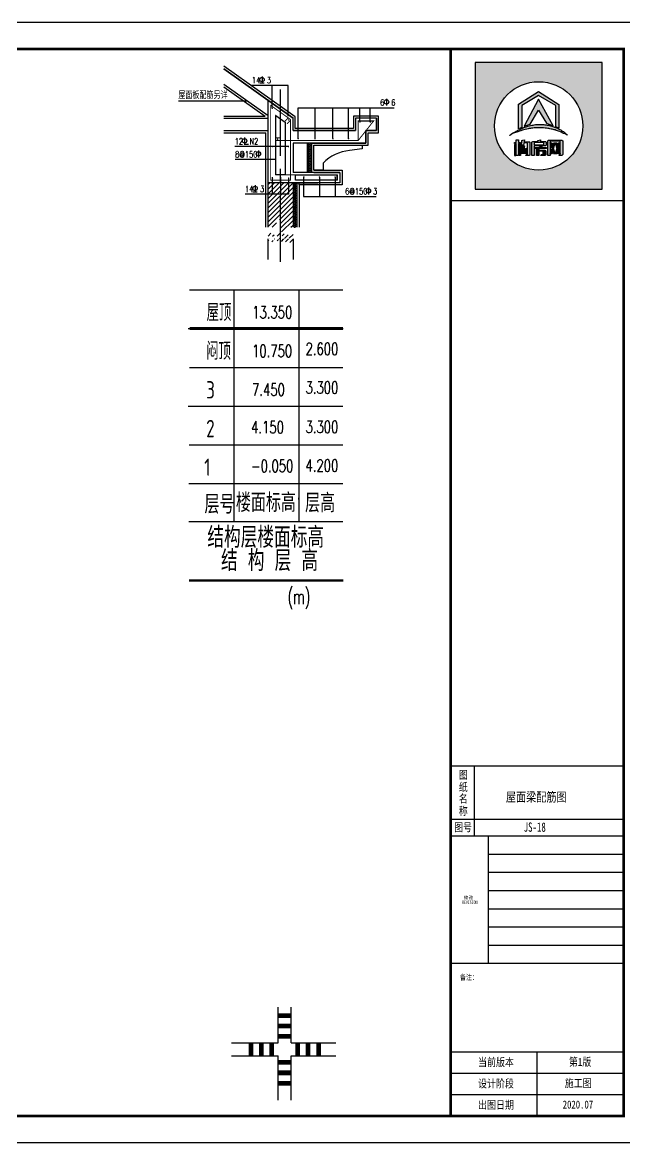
# Model space of a CAD drawing. Header units: millimetres. Extents: x -807114 to 558292, y -468455 to -61603.
# Drawn here: x 281754 to 295627, y -254641 to -228857 of the extents above; entities that cross this region are included whole.
import ezdxf
from ezdxf.enums import TextEntityAlignment as Align

# ---------------------------------------------------------------- set-up
doc = ezdxf.new("R2010")
doc.units = ezdxf.units.MM
doc.header["$LTSCALE"] = 1000
for name, pattern in [('3', [5, 3, -2]), ('CENTER', [50.8, 31.75, -6.35, 6.35, -6.35]), ('DASHED', [19.05, 12.7, -6.35])]:
    doc.linetypes.add(name, pattern=pattern)
for name, color, linetype in [('1-剖面钢筋', 30, 'Continuous'), ('BEAM', 4, 'DASHED'), ('DIM_LEAD', 3, 'Continuous'), ('h', 252, 'Continuous'), ('PUB_TAB', 117, 'Continuous'), ('PUB_TEXT', 3, 'Continuous'), ('PUB_TITLE', 4, 'Continuous'), ('text1', 22, 'Continuous'), ('YHJ_图名', 7, 'Continuous'), ('填充', 8, 'Continuous'), ('建-墙-砖', 9, 'Continuous'), ('建-文字', 7, 'Continuous'), ('建-轴', 1, 'Continuous'), ('配景', 125, 'Continuous')]:
    doc.layers.add(name, color=color, linetype=linetype)
doc.layers.add('YHG_表格', color=3, linetype='Continuous', lineweight=18)
doc.styles.add('_SIMPLEX', font='txt.shx', dxfattribs={"width": 0.8, "bigfont": 'hztxt.shx'})
doc.styles.add('_TCH_DIM', font='SIMPLEX', dxfattribs={"bigfont": 'GBCBIG'})
doc.styles.add('TSSD_Rein', font='Tssdeng.shx', dxfattribs={"width": 0.7, "bigfont": 'hztxt.shx'})
doc.styles.add('uni-黑体', font='simhei.ttf')
doc.styles.add('ZDBOX', font='simsun.ttc', dxfattribs={"width": 0.7})
doc.styles.add('双线', font='tssdeng2.shx', dxfattribs={"width": 0.75, "bigfont": 'tssdchn.shx'})
doc.styles.add('宋体', font='simsun.ttc', dxfattribs={"width": 0.8})
pattern_1 = [(0, (-23182.4466, 7705.3725), (14.2875, 8.24889), [9.525, -19.05]), (120, (-23182.4466, 7705.3725), (-14.2874983, 8.248893), [9.525, -19.05]), (60, (-23182.4466, 7705.3725), (1.7e-06, 16.497783), [-19.05, 9.525])]

# ---------------------------------------------------------------- blocks, each defined once
blk = doc.blocks.new('sadasfafa')
h = blk.add_hatch(color=252)
h.dxf.hatch_style = 1
h.paths.add_polyline_path([(1853311, -2488040), (1853311, -2490368), (1855639, -2490368), (1855639, -2488040)])
h.paths.add_polyline_path([(1855286, -2489204, 1), (1853664, -2489204, 1)], flags=16)
edge = h.paths.add_edge_path(flags=0)
edge.add_spline(control_points=[(1853945, -2489376), (1853935, -2489385), (1854022, -2489327), (1854064, -2489324), (1854178, -2489280), (1854273, -2489257), (1854375, -2489242), (1854470, -2489236), (1854555, -2489239), (1854630, -2489250), (1854700, -2489259), (1854781, -2489280), (1854854, -2489303), (1854917, -2489335), (1854967, -2489354), (1854993, -2489368), (1855014, -2489382), (1854982, -2489354), (1854965, -2489332), (1854910, -2489297), (1854854, -2489260), (1854784, -2489234), (1854713, -2489206), (1854640, -2489189), (1854569, -2489179), (1854497, -2489176), (1854414, -2489178), (1854321, -2489198), (1854229, -2489222), (1854147, -2489257), (1854080, -2489292), (1854021, -2489325), (1853977, -2489352), (1853953, -2489369), (1853945, -2489376)], knot_values=[0, 0, 0, 0, 114.670179, 423.637006, 763.89867, 1083.683754, 1343.405239, 1688.07646, 1952.326814, 2113.699055, 2375.693807, 2595.188681, 2872.839541, 3068.155951, 3238.592156, 3348.056762, 3361.095167, 3431.805845, 3527.265261, 3733.200323, 3952.805082, 4160.23278, 4398.128766, 4650.488133, 4837.16968, 5050.428326, 5308.684497, 5588.159898, 5913.430939, 6163.12325, 6398.139207, 6601.625078, 6772.549769, 6871.149972, 6871.149972, 6871.149972, 6871.149972], degree=3, periodic=1)
h.paths.add_polyline_path([(1854530, -2489580), (1854534, -2489580), (1854534, -2489603), (1854618, -2489603), (1854618, -2489621), (1854481, -2489621), (1854481, -2489650), (1854589, -2489650), (1854599, -2489656), (1854606, -2489666), (1854606, -2489733), (1854600, -2489742), (1854590, -2489750), (1854506, -2489750), (1854514, -2489740), (1854518, -2489731), (1854552, -2489731), (1854558, -2489728), (1854560, -2489721), (1854560, -2489675), (1854558, -2489670), (1854553, -2489667), (1854481, -2489667), (1854481, -2489750), (1854436, -2489750), (1854436, -2489626), (1854433, -2489621), (1854406, -2489621), (1854406, -2489603), (1854488, -2489603), (1854488, -2489590)], flags=0)
h.paths.add_polyline_path([(1854486, -2489468), (1854506, -2489461), (1854506, -2489485), (1854510, -2489489), (1854601, -2489489), (1854609, -2489494), (1854615, -2489502), (1854615, -2489556), (1854607, -2489564), (1854599, -2489569), (1854401, -2489569), (1854394, -2489573), (1854394, -2489750), (1854349, -2489750), (1854349, -2489504), (1854355, -2489495), (1854367, -2489489), (1854462, -2489489), (1854462, -2489474)], flags=0)
h.paths.add_polyline_path([(1854394, -2489554), (1854394, -2489512), (1854404, -2489506), (1854562, -2489506), (1854570, -2489513), (1854570, -2489554)], flags=0)
h.paths.add_polyline_path([(1854214, -2489569), (1854203, -2489632), (1854193, -2489683), (1854194, -2489689), (1854218, -2489689), (1854220, -2489683), (1854214, -2489633), (1854254, -2489614), (1854263, -2489686), (1854263, -2489700), (1854255, -2489709), (1854159, -2489709), (1854150, -2489702), (1854148, -2489692), (1854173, -2489569)], flags=0)
h.paths.add_polyline_path([(1854187, -2489466), (1854213, -2489458), (1854207, -2489496), (1854296, -2489496), (1854305, -2489498), (1854312, -2489505), (1854314, -2489513), (1854314, -2489733), (1854310, -2489741), (1854301, -2489750), (1854231, -2489750), (1854238, -2489741), (1854243, -2489730), (1854261, -2489730), (1854268, -2489727), (1854270, -2489720), (1854270, -2489531), (1854270, -2489526), (1854267, -2489521), (1854260, -2489516), (1854202, -2489516), (1854201, -2489534), (1854196, -2489558), (1854150, -2489558), (1854159, -2489535), (1854165, -2489504), (1854167, -2489471)], flags=0)
h.paths.add_polyline_path([(1854140, -2489544), (1854140, -2489750), (1854114, -2489750), (1854114, -2489544)], flags=0)
h.paths.add_polyline_path([(1854056, -2489544), (1854053, -2489750), (1854031, -2489750), (1854031, -2489544)], flags=0)
h.paths.add_polyline_path([(1854107, -2489459), (1854107, -2489508), (1854139, -2489508), (1854139, -2489527), (1854107, -2489527), (1854107, -2489750), (1854062, -2489750), (1854062, -2489527), (1854029, -2489527), (1854029, -2489508), (1854062, -2489508), (1854062, -2489459)], flags=0)
h.paths.add_polyline_path([(1854209, -2489211), (1854471, -2488714), (1854743, -2489200), (1854618, -2489155), (1854470, -2488913), (1854318, -2489172)], flags=0)
h.paths.add_polyline_path([(1854102, -2488808), (1854470, -2488575), (1854848, -2488810), (1854848, -2489247), (1854790, -2489223), (1854790, -2488832), (1854471, -2488643), (1854168, -2488829), (1854168, -2489231), (1854102, -2489257)], flags=0)
h.paths.add_polyline_path([(1854685, -2489750), (1854641, -2489750), (1854641, -2489488), (1854641, -2489484), (1854646, -2489475), (1854656, -2489467), (1854898, -2489467), (1854907, -2489471), (1854916, -2489478), (1854916, -2489731), (1854908, -2489743), (1854902, -2489750), (1854847, -2489750), (1854858, -2489732), (1854866, -2489731), (1854869, -2489724), (1854869, -2489718), (1854867, -2489718), (1854836, -2489718), (1854826, -2489684), (1854814, -2489718), (1854746, -2489718), (1854736, -2489684), (1854722, -2489718), (1854689, -2489718), (1854689, -2489709), (1854691, -2489709), (1854720, -2489621), (1854685, -2489512)], flags=0)
h.paths.add_polyline_path([(1854779, -2489518), (1854809, -2489621), (1854781, -2489709), (1854777, -2489709), (1854750, -2489621), (1854775, -2489518)], flags=0)
h = blk.add_hatch(color=7)
h.dxf.hatch_style = 1
h.paths.add_polyline_path([(1854102, -2489257), (1854168, -2489231), (1854168, -2488829), (1854471, -2488643), (1854790, -2488832), (1854790, -2489223), (1854848, -2489247), (1854848, -2488810), (1854470, -2488575), (1854102, -2488808)])
h = blk.add_hatch(color=7)
h.dxf.hatch_style = 1
h.paths.add_polyline_path([(1854318, -2489172), (1854470, -2488913), (1854618, -2489155), (1854743, -2489200), (1854471, -2488714), (1854209, -2489211)])
h = blk.add_hatch(color=7)
h.dxf.hatch_style = 1
edge = h.paths.add_edge_path()
edge.add_spline(control_points=[(1853945, -2489376), (1853953, -2489369), (1853977, -2489352), (1854021, -2489325), (1854080, -2489292), (1854147, -2489257), (1854229, -2489222), (1854321, -2489198), (1854414, -2489178), (1854497, -2489176), (1854569, -2489179), (1854640, -2489189), (1854713, -2489206), (1854784, -2489234), (1854854, -2489260), (1854910, -2489297), (1854965, -2489332), (1854982, -2489354), (1855014, -2489382), (1854993, -2489368), (1854967, -2489354), (1854917, -2489335), (1854854, -2489303), (1854781, -2489280), (1854700, -2489259), (1854630, -2489250), (1854555, -2489239), (1854470, -2489236), (1854375, -2489242), (1854273, -2489257), (1854178, -2489280), (1854064, -2489324), (1854022, -2489327), (1853935, -2489385), (1853945, -2489376)], knot_values=[0, 0, 0, 0, 98.600203, 269.524894, 473.010766, 708.026723, 957.719033, 1282.990074, 1562.465475, 1820.721647, 2033.980292, 2220.661839, 2473.021206, 2710.917192, 2918.34489, 3137.949649, 3343.884711, 3439.344127, 3510.054805, 3523.09321, 3632.557816, 3802.994021, 3998.310431, 4275.961291, 4495.456165, 4757.450917, 4918.823158, 5183.073513, 5527.744733, 5787.466218, 6107.251302, 6447.512966, 6756.479793, 6871.149972, 6871.149972, 6871.149972, 6871.149972], degree=3, periodic=1)
h = blk.add_hatch(color=7)
h.dxf.hatch_style = 1
h.paths.add_polyline_path([(1854062, -2489459), (1854062, -2489508), (1854029, -2489508), (1854029, -2489527), (1854062, -2489527), (1854062, -2489750), (1854107, -2489750), (1854107, -2489527), (1854139, -2489527), (1854139, -2489508), (1854107, -2489508), (1854107, -2489459)])
h = blk.add_hatch(color=7)
h.dxf.hatch_style = 1
h.paths.add_polyline_path([(1854031, -2489544), (1854031, -2489750), (1854053, -2489750), (1854056, -2489544)])
h = blk.add_hatch(color=7)
h.dxf.hatch_style = 1
h.paths.add_polyline_path([(1854114, -2489544), (1854114, -2489750), (1854140, -2489750), (1854140, -2489544)])
h = blk.add_hatch(color=7)
h.dxf.hatch_style = 1
h.paths.add_polyline_path([(1854173, -2489569), (1854148, -2489692), (1854150, -2489702), (1854159, -2489709), (1854255, -2489709), (1854263, -2489700), (1854263, -2489686), (1854254, -2489614), (1854214, -2489633), (1854220, -2489683), (1854218, -2489689), (1854194, -2489689), (1854193, -2489683), (1854203, -2489632), (1854214, -2489569)])
h = blk.add_hatch(color=7)
h.dxf.hatch_style = 1
h.paths.add_polyline_path([(1854167, -2489471), (1854165, -2489504), (1854159, -2489535), (1854150, -2489558), (1854196, -2489558), (1854201, -2489534), (1854202, -2489516), (1854260, -2489516), (1854267, -2489521), (1854270, -2489526), (1854270, -2489531), (1854270, -2489720), (1854268, -2489727), (1854261, -2489730), (1854243, -2489730), (1854238, -2489741), (1854231, -2489750), (1854301, -2489750), (1854310, -2489741), (1854314, -2489733), (1854314, -2489513), (1854312, -2489505), (1854305, -2489498), (1854296, -2489496), (1854207, -2489496), (1854213, -2489458), (1854187, -2489466)])
h = blk.add_hatch(color=7)
h.dxf.hatch_style = 1
h.paths.add_polyline_path([(1854462, -2489474), (1854462, -2489489), (1854367, -2489489), (1854355, -2489495), (1854349, -2489504), (1854349, -2489750), (1854394, -2489750), (1854394, -2489573), (1854401, -2489569), (1854599, -2489569), (1854607, -2489564), (1854615, -2489556), (1854615, -2489502), (1854609, -2489494), (1854601, -2489489), (1854510, -2489489), (1854506, -2489485), (1854506, -2489461), (1854486, -2489468)])
h.paths.add_polyline_path([(1854394, -2489554), (1854394, -2489512), (1854404, -2489506), (1854562, -2489506), (1854570, -2489513), (1854570, -2489554)], flags=16)
h = blk.add_hatch(color=7)
h.dxf.hatch_style = 1
h.paths.add_polyline_path([(1854488, -2489590), (1854488, -2489603), (1854406, -2489603), (1854406, -2489621), (1854433, -2489621), (1854436, -2489626), (1854436, -2489750), (1854481, -2489750), (1854481, -2489667), (1854553, -2489667), (1854558, -2489670), (1854560, -2489675), (1854560, -2489721), (1854558, -2489728), (1854552, -2489731), (1854518, -2489731), (1854514, -2489740), (1854506, -2489750), (1854590, -2489750), (1854600, -2489742), (1854606, -2489733), (1854606, -2489666), (1854599, -2489656), (1854589, -2489650), (1854481, -2489650), (1854481, -2489621), (1854618, -2489621), (1854618, -2489603), (1854534, -2489603), (1854534, -2489580), (1854530, -2489580)])
h = blk.add_hatch(color=7)
h.dxf.hatch_style = 1
h.paths.add_polyline_path([(1854685, -2489512), (1854685, -2489493), (1854693, -2489483), (1854862, -2489483), (1854869, -2489491), (1854869, -2489724), (1854866, -2489731), (1854858, -2489732), (1854847, -2489750), (1854902, -2489750), (1854908, -2489743), (1854916, -2489731), (1854916, -2489478), (1854907, -2489471), (1854898, -2489467), (1854656, -2489467), (1854646, -2489475), (1854641, -2489484), (1854641, -2489488), (1854641, -2489750), (1854685, -2489750)])
h = blk.add_hatch(color=7)
h.dxf.hatch_style = 1
h.paths.add_polyline_path([(1854866, -2489709), (1854840, -2489621), (1854866, -2489512), (1854836, -2489512), (1854824, -2489558), (1854808, -2489512), (1854745, -2489512), (1854734, -2489557), (1854719, -2489512), (1854689, -2489512), (1854720, -2489621), (1854691, -2489709), (1854689, -2489709), (1854689, -2489710), (1854689, -2489718), (1854722, -2489718), (1854736, -2489684), (1854746, -2489718), (1854814, -2489718), (1854826, -2489684), (1854836, -2489718), (1854867, -2489718), (1854867, -2489709)])
h.paths.add_polyline_path([(1854779, -2489518), (1854809, -2489621), (1854781, -2489709), (1854777, -2489709), (1854750, -2489621), (1854775, -2489518)], flags=16)
for points in [[(1855639, -2488040), (1853311, -2488040), (1853311, -2490368), (1855639, -2490368)], [(1854102, -2489257), (1854102, -2488808), (1854470, -2488575), (1854848, -2488810), (1854848, -2489247), (1854790, -2489223), (1854790, -2488832), (1854471, -2488643), (1854168, -2488829), (1854168, -2489231)], [(1854209, -2489211), (1854318, -2489172), (1854470, -2488913), (1854618, -2489155), (1854743, -2489200), (1854471, -2488714)], [(1854062, -2489459), (1854107, -2489459), (1854107, -2489508), (1854139, -2489508), (1854139, -2489527), (1854107, -2489527), (1854107, -2489750), (1854062, -2489750), (1854062, -2489527), (1854029, -2489527), (1854029, -2489508), (1854062, -2489508)], [(1854056, -2489544), (1854031, -2489544), (1854031, -2489750), (1854053, -2489750)], [(1854114, -2489544), (1854140, -2489544), (1854140, -2489750), (1854114, -2489750)], [(1854462, -2489474), (1854486, -2489468), (1854506, -2489461), (1854506, -2489485), (1854510, -2489489), (1854601, -2489489), (1854609, -2489494), (1854615, -2489502), (1854615, -2489556), (1854607, -2489564), (1854599, -2489569), (1854401, -2489569), (1854394, -2489573), (1854394, -2489750), (1854349, -2489750), (1854349, -2489504), (1854355, -2489495), (1854367, -2489489), (1854462, -2489489)], [(1854394, -2489554), (1854570, -2489554), (1854570, -2489513), (1854562, -2489506), (1854404, -2489506), (1854394, -2489512)], [(1854488, -2489590), (1854530, -2489580), (1854534, -2489580), (1854534, -2489603), (1854618, -2489603), (1854618, -2489621), (1854481, -2489621), (1854481, -2489650), (1854589, -2489650), (1854599, -2489656), (1854606, -2489666), (1854606, -2489733), (1854600, -2489742), (1854590, -2489750), (1854506, -2489750), (1854514, -2489740), (1854518, -2489731), (1854552, -2489731), (1854558, -2489728), (1854560, -2489721), (1854560, -2489675), (1854558, -2489670), (1854553, -2489667), (1854481, -2489667), (1854481, -2489750), (1854436, -2489750), (1854436, -2489626), (1854433, -2489621), (1854406, -2489621), (1854406, -2489603), (1854488, -2489603)], [(1854641, -2489750), (1854641, -2489488), (1854641, -2489484), (1854646, -2489475), (1854656, -2489467), (1854898, -2489467), (1854907, -2489471), (1854916, -2489478), (1854916, -2489731), (1854908, -2489743), (1854902, -2489750), (1854847, -2489750), (1854858, -2489732), (1854866, -2489731), (1854869, -2489724), (1854869, -2489491), (1854862, -2489483), (1854693, -2489483), (1854685, -2489493), (1854685, -2489750)], [(1854775, -2489518), (1854779, -2489518), (1854809, -2489621), (1854781, -2489709), (1854777, -2489709), (1854750, -2489621)]]:
    blk.add_lwpolyline(points, close=True)
for points in [[(1854173, -2489569), (1854214, -2489569), (1854203, -2489632), (1854193, -2489683), (1854194, -2489689), (1854218, -2489689), (1854220, -2489683), (1854214, -2489633), (1854254, -2489614), (1854263, -2489686), (1854263, -2489700), (1854255, -2489709), (1854159, -2489709), (1854150, -2489702), (1854148, -2489692), (1854173, -2489569)], [(1854167, -2489471), (1854187, -2489466), (1854213, -2489458), (1854207, -2489496), (1854296, -2489496), (1854305, -2489498), (1854312, -2489505), (1854314, -2489513), (1854314, -2489733), (1854310, -2489741), (1854301, -2489750), (1854231, -2489750), (1854238, -2489741), (1854243, -2489730), (1854261, -2489730), (1854268, -2489727), (1854270, -2489720), (1854270, -2489531), (1854270, -2489526), (1854267, -2489521), (1854260, -2489516), (1854202, -2489516), (1854201, -2489534), (1854196, -2489558), (1854150, -2489558), (1854150, -2489558), (1854159, -2489535), (1854165, -2489504), (1854167, -2489471)], [(1854866, -2489709), (1854866, -2489709), (1854867, -2489709), (1854867, -2489718), (1854836, -2489718), (1854826, -2489684), (1854814, -2489718), (1854746, -2489718), (1854736, -2489684), (1854722, -2489718), (1854689, -2489718), (1854689, -2489710), (1854689, -2489709), (1854691, -2489709), (1854720, -2489621), (1854689, -2489512)]]:
    blk.add_lwpolyline(points)
at = {"color": 7}
blk.add_lwpolyline([(1854689, -2489512), (1854719, -2489512), (1854734, -2489557), (1854745, -2489512), (1854808, -2489512), (1854824, -2489558), (1854836, -2489512), (1854866, -2489512), (1854840, -2489621), (1854866, -2489709)], dxfattribs=at)
blk.add_circle((1854475, -2489204), 811)
at = {"start_tangent": (-0.74079, -0.671736), "end_tangent": (-0.74079, -0.671736)}
blk.add_spline([(1853945, -2489376), (1853977, -2489357), (1854071, -2489318), (1854178, -2489282), (1854280, -2489257), (1854365, -2489245), (1854479, -2489238), (1854566, -2489241), (1854619, -2489248), (1854704, -2489261), (1854775, -2489279), (1854861, -2489308), (1854920, -2489335), (1854972, -2489357), (1855003, -2489375), (1855007, -2489377), (1854990, -2489361), (1854968, -2489339), (1854913, -2489299), (1854851, -2489261), (1854787, -2489235), (1854714, -2489208), (1854633, -2489189), (1854572, -2489180), (1854501, -2489177), (1854416, -2489181), (1854326, -2489198), (1854222, -2489227), (1854146, -2489259), (1854077, -2489294), (1854019, -2489327), (1853971, -2489357), (1853945, -2489376)], degree=3, dxfattribs=at)
blk = doc.blocks.new('G$C8FF96A04')
at = {"layer": 'h'}
h = blk.add_hatch(dxfattribs=at)
h.set_pattern_fill('HONEY', color=256, scale=6, style=0)
h.set_pattern_definition(pattern_1)
h.paths.add_polyline_path([(1280, 1503), (1240, 1503), (1240, 1223), (1280, 1223), (1280, 1483)])
h = blk.add_hatch(dxfattribs=at)
h.set_pattern_fill('HONEY', color=256, scale=6, style=0)
h.set_pattern_definition(pattern_1)
h.paths.add_polyline_path([(1100, 1123), (1140, 1123), (1140, 697), (1100, 697)])
at = {"layer": '填充'}
h = blk.add_hatch(dxfattribs=at)
h.set_pattern_fill('ANSI31', color=256, scale=20)
h.set_pattern_definition([(45, (-28199.9, 11294.434), (-22.45064, 22.45064), [])])
h.paths.add_polyline_path([(1100, 697), (1100, 1123), (860, 1123), (860, 697), (926, 697), (964, 802), (1001, 592), (1038, 697)])
edge = h.paths.add_edge_path()
edge.add_line((860, 547), (860, 652))
edge.add_line((988, 592), (973, 577))
edge.add_line((980, 547), (980, 652))
edge.add_line((868, 592), (853, 577))
edge.add_line((1100, 547), (1100, 652))
edge.add_line((980, 584), (860, 584))
edge.add_line((1108, 592), (1093, 577))
edge.add_line((1100, 584), (980, 584))
at = {"color": 3}
for points in [[(935, 1198), (935, 1769), (1025, 1705), (1025, 1198)], [(1125, 1198), (1525, 1198), (1525, 1148), (1125, 1148)]]:
    blk.add_lwpolyline(points, close=True, dxfattribs=at)
for points in [[(1725, 1718), (1875, 1718)], [(1525, 1148), (1525, 1198)]]:
    blk.add_lwpolyline(points, dxfattribs=at)
at = {"layer": '1-剖面钢筋', "color": 1, "const_width": 9}
blk.add_lwpolyline([(885, 1148), (885, 1866), (1075, 1730), (1075, 1148)], close=True, dxfattribs=at)
at = {"layer": '1-剖面钢筋', "color": 1, "const_width": 7}
for points in [[(897, 1837, -1), (904, 1837, -1), (897, 1837)], [(1055, 1726, -1), (1062, 1726, -1), (1055, 1726)], [(1739, 1706, -1), (1746, 1706, -1), (1739, 1706)], [(1838, 1705, -1), (1845, 1705, -1), (1838, 1705)], [(948, 1541, -1), (955, 1541, -1), (948, 1541)], [(1146, 1545, -1), (1153, 1545, -1), (1146, 1545)], [(1308, 1545, -1), (1315, 1545, -1), (1308, 1545)], [(1479, 1545, -1), (1486, 1545, -1), (1479, 1545)], [(1629, 1545, -1), (1636, 1545, -1), (1629, 1545)], [(898, 1470, -1), (905, 1470, -1), (898, 1470)], [(1052, 1470, -1), (1059, 1470, -1), (1052, 1470)], [(977, 1168, -1), (984, 1168, -1), (977, 1168)]]:
    blk.add_lwpolyline(points, format="xyb", dxfattribs=at)
at = {"layer": '1-剖面钢筋', "color": 1, "const_width": 9}
for points in [[(995, 1726), (935, 1769), (935, 1198), (1525, 1198), (1525, 1148), (1425, 1148)], [(1725, 1528), (1875, 1718), (1725, 1718), (1725, 1528), (935, 1528)], [(980, 1553), (935, 1553)]]:
    blk.add_lwpolyline(points, dxfattribs=at)
at = {"layer": '1-剖面钢筋', "color": 1, "const_width": 7, "elevation": 0}
for points in [[(975, 1784, -1), (982, 1784, -1), (975, 1784)], [(1200, 1178, -1), (1207, 1178, -1), (1200, 1178)], [(1350, 1178, -1), (1357, 1178, -1), (1350, 1178)], [(1500, 1178, -1), (1507, 1178, -1), (1500, 1178)], [(899, 1168, -1), (906, 1168, -1), (899, 1168)], [(1054, 1168, -1), (1061, 1168, -1), (1054, 1168)]]:
    blk.add_lwpolyline(points, format="xyb", dxfattribs=at)
at = {"layer": '1-剖面钢筋', "color": 1, "const_width": 9, "elevation": 0}
for points in [[(1024, 1714), (1056, 1747)], [(1043, 1688), (1075, 1721)]]:
    blk.add_lwpolyline(points, dxfattribs=at)
at = {"layer": 'DIM_LEAD'}
for p, q in [((1052, 2057, 0), (705, 2057, 0)), ((899, 1839, 0), (899, 2057, 0)), ((1052, 1761, 0), (1052, 2057, 0)), ((664, 1907), (0, 1907)), ((1149, 1548, 0), (1149, 1843, 0)), ((1149, 1843, 0), (2072, 1843, 0)), ((1311, 1548, 0), (1311, 1843, 0)), ((1482, 1548, 0), (1482, 1843, 0)), ((1632, 1548, 0), (1632, 1843, 0)), ((1742, 1709, 0), (1742, 1844, 0)), ((1841, 1708, 0), (1841, 1843, 0)), ((1061, 1470, 0), (540, 1470, 0)), ((935, 1345), (544, 1345)), ((901, 1176, 0), (901, 1013, 0)), ((979, 1176, 0), (979, 1013, 0)), ((1055, 1167, 0), (1055, 1013, 0)), ((1200, 1178, 0), (1200, 991, 0)), ((1055, 1013, 0), (639, 1013, 0)), ((1200, 991, 0), (1898, 991, 0))]:
    blk.add_line(p, q, dxfattribs=at)
at = {"layer": 'DIM_LEAD', "elevation": 0}
for points in [[(1353, 1178), (1353, 991)], [(1503, 1178), (1503, 991)]]:
    blk.add_lwpolyline(points, dxfattribs=at)
at = {"layer": 'PUB_TEXT'}
for p, q in [((823, 2077, 0), (781, 2077, 0)), ((802, 2143, 0), (802, 2077, 0)), ((1997, 1929, 0), (1997, 1863, 0)), ((635, 1557, 0), (635, 1490, 0)), ((673, 1490, 0), (631, 1490, 0)), ((767, 1432), (767, 1365)), ((736, 1100, 0), (736, 1034, 0)), ((1823, 1078, 0), (1823, 1011, 0)), ((757, 1034, 0), (715, 1034, 0))]:
    blk.add_line(p, q, dxfattribs=at)
for centre in [(802, 2112, 0), (1997, 1898, 0), (635, 1525, 0), (767, 1400), (736, 1069, 0), (1823, 1046, 0)]:
    blk.add_circle(centre, 21, dxfattribs=at)
at = {"layer": '建-墙-砖', "ltscale": 0.02}
for p, q in [((437, 2216), (1100, 1743)), ((437, 2069), (860, 1767)), ((860, 697), (860, 1914)), ((437, 1743), (860, 1743)), ((860, 1743), (860, 1767)), ((1100, 1623), (1100, 1743)), ((437, 1623), (860, 1623)), ((1100, 1623), (1700, 1623)), ((1800, 1503), (1100, 1503)), ((1100, 1503), (1100, 1223)), ((1240, 1223), (1240, 1503)), ((1550, 1223), (1100, 1223)), ((1550, 1223), (1550, 1123)), ((1550, 1123), (860, 1123)), ((1100, 1123), (1100, 697)), ((1160, 1103), (1160, 1123)), ((860, 386), (860, 584)), ((1100, 584), (1100, 386))]:
    blk.add_line(p, q, dxfattribs=at)
at = {"layer": '建-墙-砖', "color": 4}
for p, q in [((437, 2044), (831, 1763)), ((437, 1763), (831, 1763)), ((437, 1603), (840, 1603)), ((840, 697), (840, 1603))]:
    blk.add_line(p, q, dxfattribs=at)
at = {"layer": '建-墙-砖', "color": 6}
for p, q in [((1280, 1223), (1280, 1503)), ((1140, 697), (1140, 1123))]:
    blk.add_line(p, q, dxfattribs=at)
at = {"layer": '建-墙-砖', "color": 4}
for points in [[(1300, 1483), (1820, 1483), (1820, 1603), (1920, 1603), (1920, 1763), (1680, 1763), (1680, 1643), (1120, 1643), (1120, 1754), (437, 2241)], [(1300, 1243), (1570, 1243), (1570, 1103), (1160, 1103), (1160, 697)]]:
    blk.add_lwpolyline(points, dxfattribs=at)
at = {"layer": '建-墙-砖', "ltscale": 0.02}
for points in [[(1280, 1503), (1800, 1503), (1800, 1623), (1900, 1623), (1900, 1743), (1700, 1743), (1700, 1623), (1100, 1623), (1100, 1743), (437, 2216)], [(1900, 1743), (1700, 1743), (1700, 1623)], [(1900, 1743), (1900, 1623), (1850, 1623), (1850, 1623), (1800, 1623), (1800, 1503)], [(1300, 1223), (1550, 1223), (1550, 1123), (1100, 1123), (1100, 697)]]:
    blk.add_lwpolyline(points, dxfattribs=at)
at = {"layer": '建-墙-砖', "color": 4}
blk.add_lwpolyline([(1388, 1312), (1388, 1243), (1300, 1243), (1300, 1483), (1763, 1483), (1763, 1450), (1641, 1431, 0.176703), (1388, 1312)], format="xyb", dxfattribs=at)
at = {"layer": '建-轴', "linetype": 'CENTER', "ltscale": 0.02}
blk.add_line((980, 366), (980, 2043), dxfattribs=at)
at = {"layer": '配景', "color": 252}
blk.add_line((1100, 1123), (1338, 1123), dxfattribs=at)
at = {"layer": 'PUB_TEXT', "style": '_TCH_DIM', "width": 0.705882}
for s, p in [('14', (705, 2077, 0)), ('3', (849, 2077, 0)), ('6', (1936, 1863, 0)), ('6', (2042, 1863, 0)), ('12', (540, 1490, 0)), ('N2', (682, 1490, 0)), ('8@150', (544, 1365)), ('14', (639, 1034, 0)), ('3', (783, 1034, 0)), ('6@150', (1600, 1011, 0)), ('3', (1868, 1011, 0))]:
    blk.add_text(s, height=59.5, dxfattribs=at).set_placement(p)
at = {"layer": 'PUB_TEXT', "style": '_TCH_DIM'}
blk.add_text('屋面板配筋另详', height=67.5, dxfattribs=at).set_placement((-1, 1927))

msp = doc.modelspace()

# ---------------------------------------------------------------- linework, layer by layer
for p, q in [((292170.3, -247581.2), (292170.3, -245969.7)), ((291617.8, -247197.5), (295608.2, -247197.5))]:
    msp.add_line(p, q)
at = {"const_width": 30.7}
for points in [[(291617.8, -232958.5), (295608.2, -232958.5)], [(291617.8, -245969.7), (295608.2, -245969.7)], [(291617.8, -247581.2), (295608.2, -247581.2)], [(291617.8, -250514.4), (295608.2, -250514.4)]]:
    msp.add_lwpolyline(points, dxfattribs=at)
at = {"layer": 'BEAM', "linetype": '3'}
for p, q in [((287649.1, -252347.9), (287649.1, -251520.8)), ((287948.1, -252347.9), (287948.1, -251520.8)), ((286573, -252347.9), (287649.1, -252347.9)), ((287948.1, -252347.9), (288975.7, -252347.9)), ((286573, -252646.8), (287649.1, -252646.8)), ((287649.1, -253666.9), (287649.1, -252646.8)), ((287948.1, -252646.8), (288975.7, -252646.8)), ((287948.1, -253666.9), (287948.1, -252646.8))]:
    msp.add_line(p, q, dxfattribs=at)
at = {"layer": 'PUB_TAB'}
msp.add_line((285591.7, -239469.2), (289128.3, -239469.2), dxfattribs=at)
msp.add_line((285591.7, -239469.2), (289128.3, -239469.2), dxfattribs=at)
msp.add_line((285591.7, -239469.2), (289128.3, -239469.2), dxfattribs=at)
msp.add_line((285591.7, -239469.2), (289128.3, -239469.2), dxfattribs=at)
msp.add_line((285591.7, -239469.2), (289128.3, -239469.2), dxfattribs=at)
msp.add_line((285591.7, -239469.2), (289128.3, -239469.2), dxfattribs=at)
msp.add_line((285591.7, -239469.2), (289128.3, -239469.2), dxfattribs=at)
msp.add_line((285591.7, -239469.2), (289128.3, -239469.2), dxfattribs=at)
at = {"layer": 'PUB_TITLE'}
for p, q in [((291617.8, -252553.8), (295608.2, -252553.8)), ((293613, -254027.2), (293613, -252553.8)), ((291617.8, -253045), (295608.2, -253045)), ((291617.8, -253536.1), (295608.2, -253536.1))]:
    msp.add_line(p, q, dxfattribs=at)
for points in [[(259756, -254641.1), (296222.1, -254641.1), (296222.1, -228857), (259756, -228857)], [(261101.4, -254027.2), (295608.2, -254027.2), (295608.2, -229470.9), (261101.4, -229470.9)]]:
    msp.add_lwpolyline(points, close=True, dxfattribs=at)
at = {"layer": 'PUB_TITLE', "const_width": 61.4}
msp.add_lwpolyline([(261101.4, -254027.2), (295608.2, -254027.2), (295608.2, -229470.9), (261101.4, -229470.9)], close=True, dxfattribs=at)
msp.add_lwpolyline([(291617.8, -254027.2), (291617.8, -229470.9)], dxfattribs=at)
at = {"layer": 'PUB_TITLE'}
msp.add_lwpolyline([(291617.8, -250514.4), (295608.2, -250514.4)], dxfattribs=at)
for points in [[(292486.1, -247581.2), (292486.1, -247581.2), (292486.1, -250496), (292486.1, -250496)], [(292486.1, -248000.2), (292486.1, -248000.2), (294811.5, -248000.2), (295608.2, -248000.2)], [(292486.1, -248419.3), (292486.1, -248419.3), (294811.5, -248419.3), (295608.2, -248419.3)], [(292486.1, -248838.3), (292486.1, -248838.3), (294811.5, -248838.3), (295608.2, -248838.3)], [(292486.1, -249257.3), (292486.1, -249257.3), (294811.5, -249257.3), (295608.2, -249257.3)], [(292486.1, -249676.4), (292486.1, -249676.4), (294811.5, -249676.4), (295608.2, -249676.4)], [(292486.1, -250095.4), (292486.1, -250095.4), (294811.5, -250095.4), (295608.2, -250095.4)]]:
    msp.add_open_spline(points, degree=3, dxfattribs=at)
at = {"layer": 'text1', "color": 1, "const_width": 107.6}
for points in [[(287948.1, -251720), (287649.1, -251720)], [(287948.1, -251959.1), (287649.1, -251959.1)], [(287948.1, -252198.3), (287649.1, -252198.3)], [(287021.4, -252646.7), (287021.4, -252347.7)], [(287260.5, -252646.7), (287260.5, -252347.7)], [(287499.7, -252646.7), (287499.7, -252347.7)], [(288097.5, -252646.7), (288097.5, -252347.7)], [(288336.7, -252646.7), (288336.7, -252347.7)], [(288575.8, -252646.7), (288575.8, -252347.7)], [(287948.1, -252796.1), (287649.1, -252796.1)], [(287948.1, -253035.3), (287649.1, -253035.3)], [(287948.1, -253274.4), (287649.1, -253274.4)]]:
    msp.add_lwpolyline(points, dxfattribs=at)
at = {"layer": 'YHG_表格', "color": 1, "const_width": 70}
msp.add_lwpolyline([(285606.3, -235905.7), (289142.9, -235905.7)], dxfattribs=at)
at = {"layer": 'YHJ_图名', "color": 3}
for p, q in [((285601.4, -235014.8), (289138.1, -235014.8)), ((286626.6, -235014.8), (286626.6, -240342.1)), ((288125.8, -235014.8), (288125.8, -239799.4)), ((285574.7, -235905.7), (289138.1, -235905.7)), ((285601.4, -235905.7), (289138.1, -235905.7)), ((285601.4, -235905.7), (289138.1, -235905.7)), ((285606.3, -235905.7), (289142.9, -235905.7)), ((288125.8, -235905.7), (288125.8, -239799.4)), ((288125.8, -235905.7), (288125.8, -239799.4)), ((288125.8, -235905.7), (288125.8, -239799.4)), ((285601.4, -236796.6), (289138.1, -236796.6)), ((285569.8, -237687.5), (289133.2, -237687.5)), ((285596.6, -237687.5), (289133.2, -237687.5)), ((285601.4, -237687.5), (289138.1, -237687.5)), ((285596.6, -238578.3), (289133.2, -238578.3)), ((285596.6, -239469.2), (289133.2, -239469.2)), ((288125.8, -239835.6), (288125.8, -239799.4)), ((288125.8, -239832.2), (288125.8, -239799.4)), ((288125.8, -239799.4), (288125.8, -240342.1)), ((285591.7, -240342.1), (289133.2, -240342.1))]:
    msp.add_line(p, q, dxfattribs=at)
at = {"layer": 'YHJ_图名', "color": 3, "const_width": 54.9}
msp.add_lwpolyline([(285591.7, -241702.9), (289150.1, -241702.9)], dxfattribs=at)

# ---------------------------------------------------------------- block references
at = {"color": 3, "xscale": 2.4, "yscale": 2.4, "zscale": 2.4}
msp.add_blockref('G$C8FF96A04', (285349.3, -235243.3), dxfattribs=at)
at = {"xscale": 1.254, "yscale": 1.254, "zscale": 1.254}
msp.add_blockref('sadasfafa', (-2031864.2, 2890222.4), dxfattribs=at)

# ---------------------------------------------------------------- texts
at = {"style": 'ZDBOX', "width": 0.8}
for s, height, p in [('图', 184.2, (291910.7, -246175.1)), ('纸', 184.2, (291910.7, -246452.9)), ('名', 184.2, (291910.7, -246721.3)), ('称', 184.2, (291910.7, -247003.6)), ('图号', 184.17, (291906.9, -247383.5)), ('备注：', 122.78, (292041.9, -250830.7))]:
    msp.add_text(s, height=height, dxfattribs=at).set_placement(p, align=Align.MIDDLE)
for s, p in [('当前版本', (292251.6, -252883.6)), ('第1版', (294345.1, -252875.2)), ('设计阶段', (292251.6, -253374.8)), ('施工图', (294248.9, -253366.3)), ('出图日期', (292251.6, -253865.9)), ('2020.07', (294200.9, -253857.5))]:
    msp.add_text(s, height=184.17, dxfattribs=at).set_placement(p)
at = {"layer": 'PUB_TAB', "color": 7, "style": '_SIMPLEX', "width": 0.7}
for s, p in [('13.350', (287049.2, -235669.8)), ('10.750', (287044.4, -236560.7)), ('2.600', (288277.6, -236511.3)), ('7.450', (287044.4, -237451.6)), ('3.300', (288277.6, -237402.2)), ('4.150', (287023.3, -238315.4)), ('3.300', (288277.6, -238306.4)), ('-0.050', (287023.3, -239206.2)), ('4.200', (288277.6, -239197.2))]:
    msp.add_text(s, height=280, dxfattribs=at).set_placement(p)
at = {"layer": 'PUB_TEXT', "color": 8, "style": '宋体', "width": 0.7}
msp.add_text('REVISION', height=78.05, dxfattribs=at).set_placement((291880.5, -249170.8), align=Align.BOTTOM_LEFT)
at = {"layer": 'PUB_TEXT', "color": 8, "style": '宋体'}
msp.add_text('修改', height=78.05, dxfattribs=at).set_placement((291923.1, -249042.7))
at = {"layer": 'YHJ_图名', "color": 3}
for s, height, style, width, p in [('屋顶', 400, '双线', 0.75, (285997.7, -235732.5)), ('闷顶', 400, '双线', 0.75, (285987.9, -236623.4)), ('3', 400, '双线', 0.75, (285987.9, -237514.3)), ('2', 400, '双线', 0.75, (285987.9, -238405.2)), ('1', 400, '双线', 0.75, (285944.6, -239296)), ('层号', 432, 'TSSD_Rein', 0.8, (285949, -240164.2, 7182)), ('楼面标高', 432, 'TSSD_Rein', 0.8, (286672.9, -240126.6, 7980)), ('层高', 432, 'TSSD_Rein', 0.8, (288266.1, -240135.2, 7182)), ('结构层楼面标高', 480, 'TSSD_Rein', 0.8, (286014.8, -240950.7, 7980)), ('结 构 层 高', 480, 'TSSD_Rein', 0.8, (286330.1, -241485.6, 7980)), ('(m)', 346.71, '_SIMPLEX', 0.6, (287864.5, -242247.8))]:
    msp.add_text(s, height=height, dxfattribs=dict(at, style=style, width=width)).set_placement(p)
at = {"layer": '建-文字', "style": 'uni-黑体'}
for s, width, p in [('屋面梁配筋图', 0.8, (292892.1, -246791.9)), ('JS-18', 0.7, (293302.7, -247486.4))]:
    msp.add_text(s, height=213.77, dxfattribs=dict(at, width=width)).set_placement(p)

doc.saveas('drawing.dxf')
